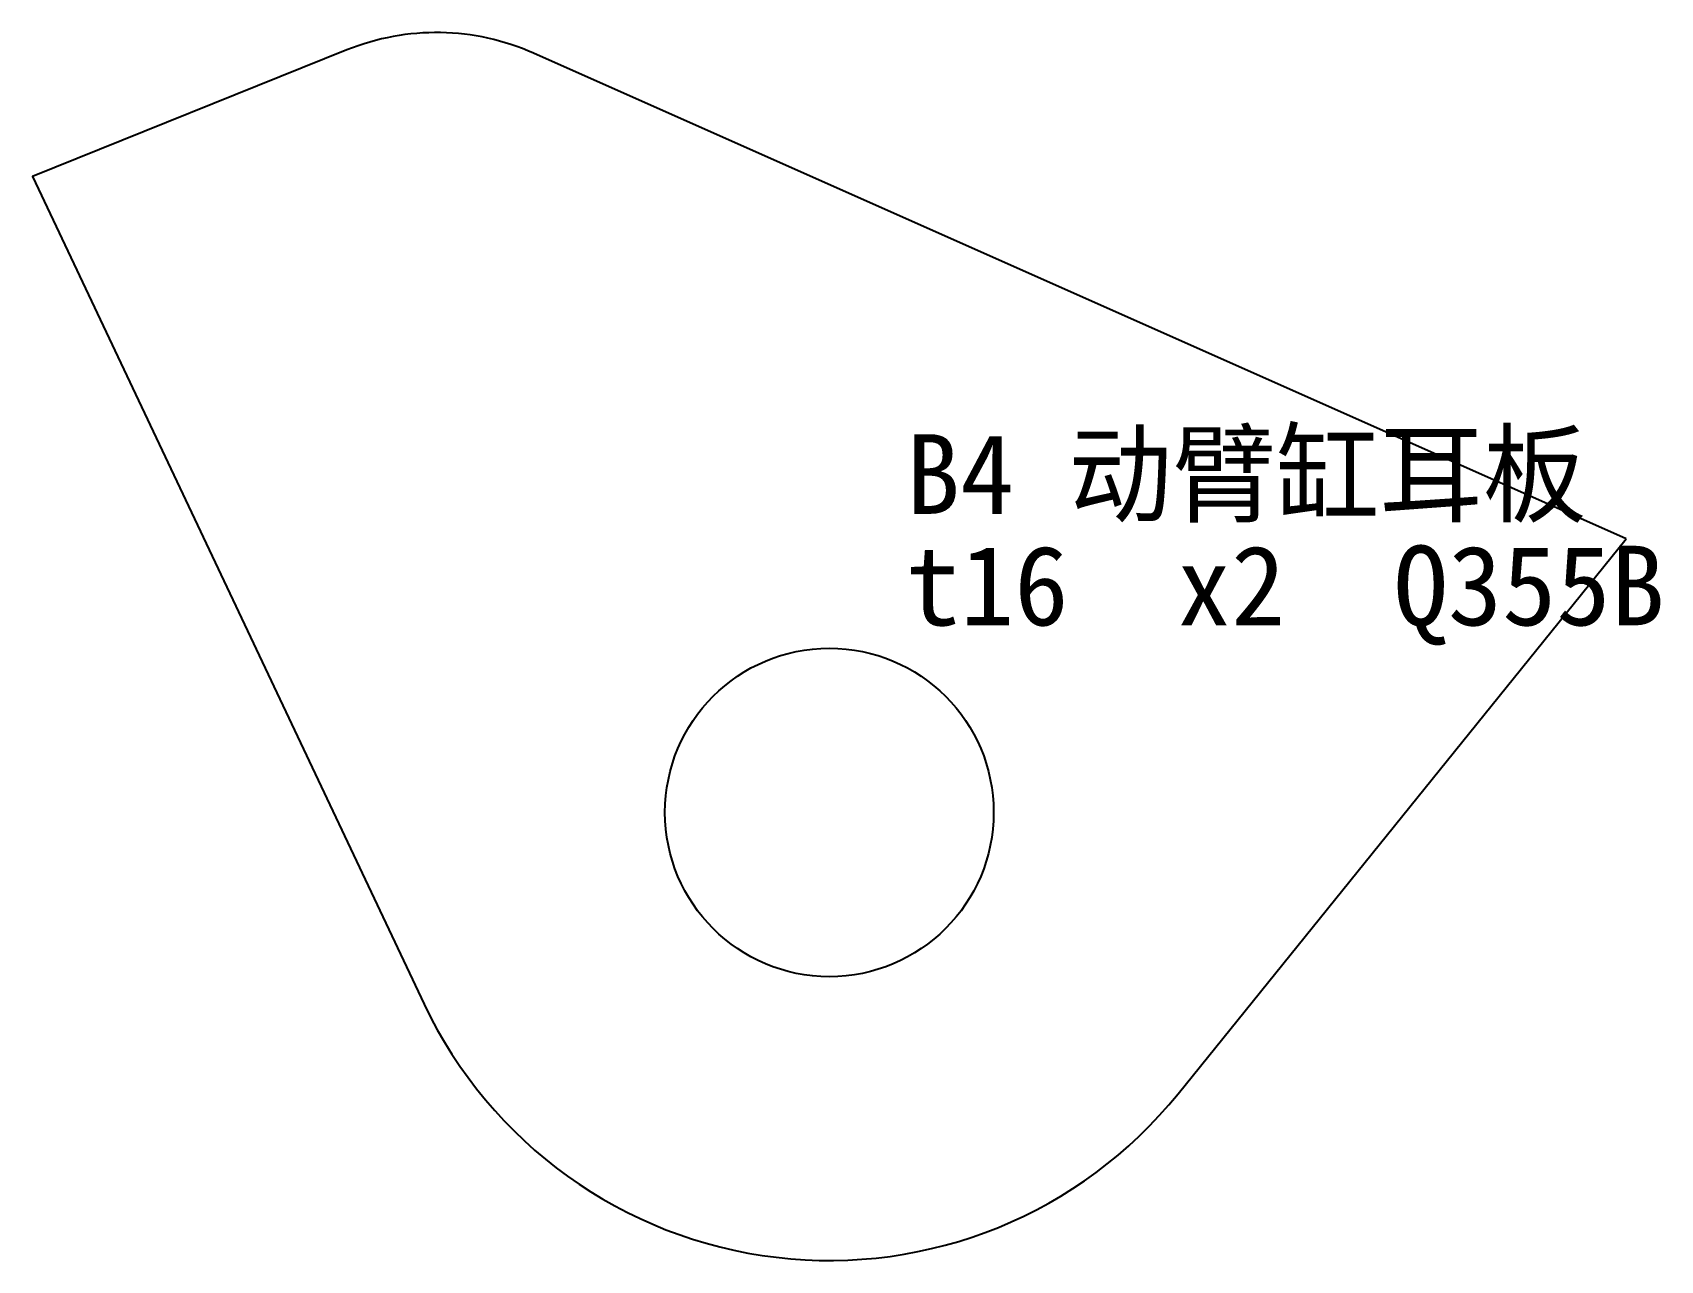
# Model space of a CAD drawing. Header units: millimetres. Extents: x 920 to 1083, y 176 to 299.
import ezdxf

# ---------------------------------------------------------------- set-up
doc = ezdxf.new("R2010")
doc.units = ezdxf.units.MM
doc.layers.add('CUT', color=7, linetype='Continuous')
doc.layers.add('MARK', color=3, linetype='Continuous')

msp = doc.modelspace()

# ---------------------------------------------------------------- linework, layer by layer
at = {"layer": 'CUT'}
msp.add_lwpolyline([(1080, 248.47), (970.3, 297.26, 0.203214), (951.57, 297.59), (920, 284.86), (959.32, 201.75, 0.553003), (1035.02, 192.74)], format="xyb", close=True, dxfattribs=at)
msp.add_circle((1000, 221), 16.5, dxfattribs=at)

# ---------------------------------------------------------------- texts
at = {"layer": 'MARK'}
for s, p in [('B4 动臂缸耳板', (1007.69, 250.99)), ('t16  x2  Q355B', (1007.69, 239.79))]:
    msp.add_text(s, height=8, dxfattribs=at).set_placement(p)

doc.saveas('drawing.dxf')
